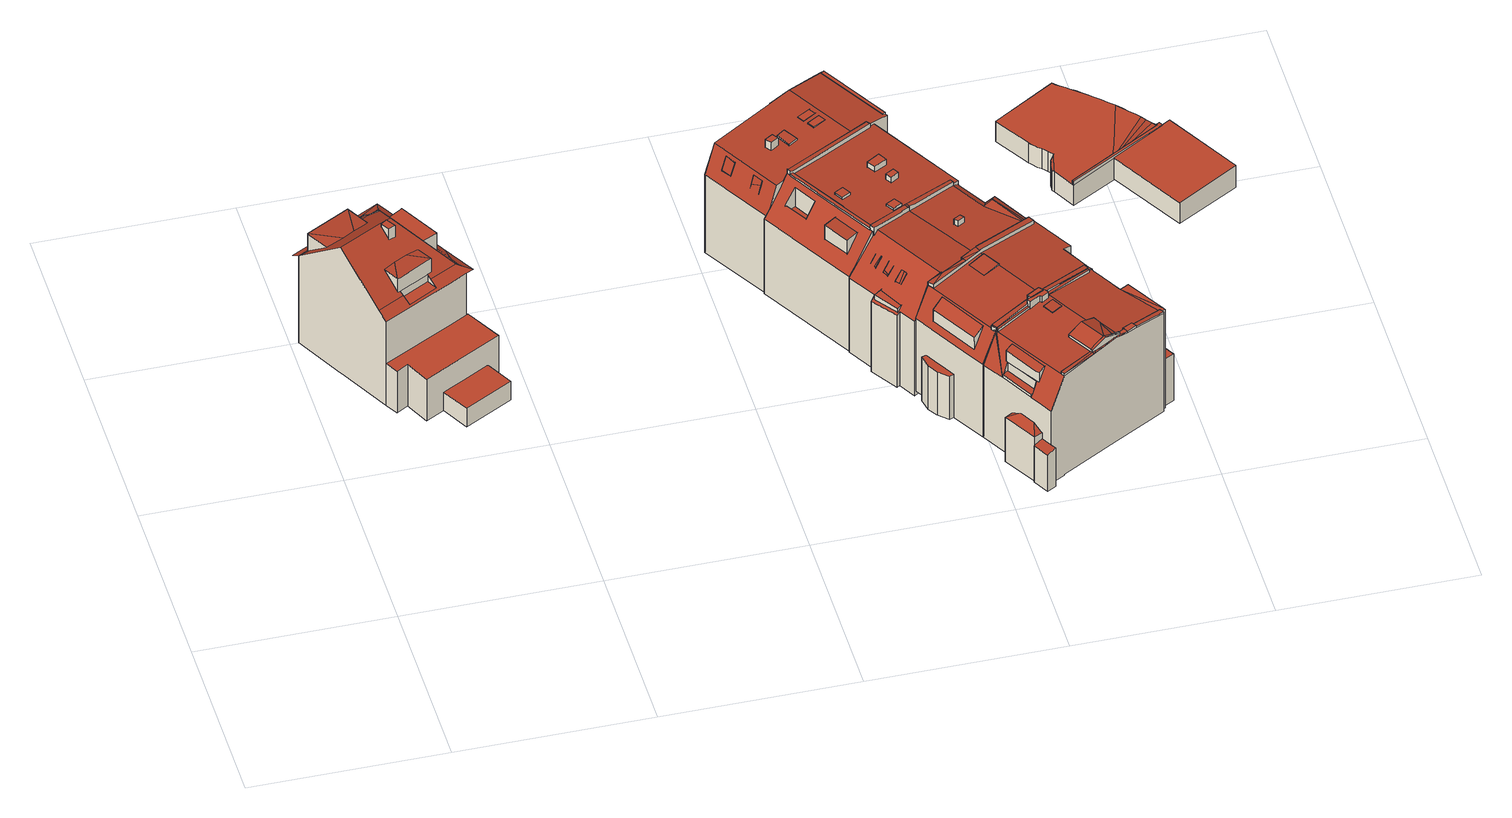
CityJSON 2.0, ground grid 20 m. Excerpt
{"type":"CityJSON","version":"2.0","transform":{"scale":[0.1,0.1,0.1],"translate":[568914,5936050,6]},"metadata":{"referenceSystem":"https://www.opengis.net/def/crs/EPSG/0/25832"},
"CityObjects":{
"building1":{"type":"Building","attributes":{"Grundfläche 2D":"181.828030","Grundhöhe NN":"6.200"},"children":["building1-1","building1-2","building1-3"],"geometry":[{"type":"MultiSurface","lod":"3","boundaries":[[[0,1,2,3]],[[4,1,0,5]],[[4,5,6]],[[7,8,9,10,11,12,13,14,15]],[[12,11,10,16,17]],[[18,19,17,16,10,6,5,0,3,7,15,20,21]],[[22,23,24,18,21,20,25,26,27,28,29,30,31,32,33,34,35]],[[36,37,38,39,24,23,40,41,28,27,42,43]],[[39,38,39,24]],[[44,45,24,39,38,12,17,46]],[[47,33,32,48,49,50]],[[32,31,48]],[[34,33,47]],[[24,45,44,46,17,19,18]],[[51,52,53,54]],[[55,56,57,58]],[[59,60,61,62,63,64,65,66]],[[3,2,1,8,7]],[[4,6,10,9]],[[9,8,1,4]],[[30,29,22,35,47,50,49,48]],[[34,47,35]],[[48,31,30]],[[54,53,67,68]],[[51,54,68,69]],[[52,51,69,70]],[[53,52,70,67]],[[55,58,71,72]],[[56,55,72,73]],[[57,56,73,74]],[[75,76,61,60]],[[64,63,77,78]],[[65,64,78,79]],[[66,65,79,80]],[[57,74,81,59,66,80,71,58]],[[60,59,81,75]],[[82,83,84,85,16,19,46,86,87,88]],[[86,39,89,87]],[[84,83,11]],[[11,83,90,14]],[[91,92,77,63,42,27,26,25,20,15,14,90,93]],[[61,36,43,42,63,62]],[[89,39,36,61,76]],[[70,69,68,67]],[[73,72,71,80,79,78,77,92,91,93,90,83,82,88,87,89,76,75,81,74]],[[85,84,11,12,17,16]],[[13,12,11,14]],[[38,37,36,39]],[[46,17,12,38,39,86]],[[46,19,17]],[[17,19,16]]],"semantics":{"surfaces":[{"type":"RoofSurface"},{"type":"WallSurface"},{"type":"GroundSurface"}],"values":[0,0,0,0,0,0,0,0,0,0,0,0,0,0,0,0,0,1,1,1,1,1,1,1,1,1,1,1,1,1,1,1,1,1,1,1,1,1,1,1,1,1,1,2,2,0,0,0,0,0,0]}}]},
"building1-1":{"type":"BuildingInstallation","parents":["building1"],"geometry":[{"type":"MultiSurface","lod":"3","boundaries":[[[94,95,96,97,98,99]],[[94,99,98,100,44]],[[101,97,96,95,45]],[[98,97,101,100]]],"semantics":{"surfaces":[{"type":"RoofSurface"},{"type":"WallSurface"}],"values":[0,1,1,1]}}]},
"building1-2":{"type":"BuildingInstallation","parents":["building1"],"geometry":[{"type":"MultiSurface","lod":"3","boundaries":[[[102,103,104,105]],[[105,104,106,107]],[[102,105,107,108]],[[103,102,108,109]],[[104,103,109,106]]],"semantics":{"surfaces":[{"type":"RoofSurface"},{"type":"WallSurface"}],"values":[0,1,1,1,1]}}]},
"building1-3":{"type":"BuildingInstallation","parents":["building1"],"geometry":[{"type":"MultiSurface","lod":"3","boundaries":[[[110,111,41,40,112]],[[111,29,28,41]],[[23,22,110,112,40]],[[29,111,110,22]]],"semantics":{"surfaces":[{"type":"RoofSurface"},{"type":"WallSurface"}],"values":[0,1,1,1]}}]},
"building2":{"type":"Building","attributes":{"Grundfläche 2D":"129.896473","Grundhöhe NN":"6.041"},"children":["building2-1","building2-2","building2-3","building2-4","building2-5","building2-6","building2-7"],"geometry":[{"type":"Solid","lod":"3","boundaries":[[[[113,114,115,116,117,118,119,120,121,122,123,124,125]],[[126,127,128,129,130,131,115,114,113]],[[132,133,129,128]],[[134,135,116,115,131,130,129,133,136,137]],[[117,116,135,138]],[[120,119,118,117,138,139]],[[123,122,121,120,139,140]],[[141,142,143,132,128,127,126,113,125,124,123,140,144]],[[133,132,143,136]],[[135,134,137,136,143,142,141,144,140,139,138]]]],"semantics":{"surfaces":[{"type":"RoofSurface"},{"type":"WallSurface"},{"type":"GroundSurface"}],"values":[[0,0,0,1,1,1,1,1,1,2]]}}]},
"building2-1":{"type":"BuildingInstallation","parents":["building2"],"geometry":[{"type":"MultiSurface","lod":"3","boundaries":[[[145,146,147,148]],[[149,150,146,145]],[[147,146,150]],[[149,145,148]]],"semantics":{"surfaces":[{"type":"RoofSurface"},{"type":"WallSurface"}],"values":[0,1,1,1]}}]},
"building2-2":{"type":"BuildingInstallation","parents":["building2"],"geometry":[{"type":"MultiSurface","lod":"3","boundaries":[[[151,152,153,154]],[[155,156,152,151]],[[156,153,152]],[[151,154,155]]],"semantics":{"surfaces":[{"type":"RoofSurface"},{"type":"WallSurface"}],"values":[0,1,1,1]}}]},
"building2-3":{"type":"BuildingInstallation","parents":["building2"],"geometry":[{"type":"MultiSurface","lod":"3","boundaries":[[[157,158,159,160]],[[161,162,160,159]],[[157,160,162,163]],[[163,164,158,157]],[[159,158,164,161]]],"semantics":{"surfaces":[{"type":"RoofSurface"},{"type":"WallSurface"}],"values":[0,1,1,1,1]}}]},
"building2-4":{"type":"BuildingInstallation","parents":["building2"],"geometry":[{"type":"MultiSurface","lod":"3","boundaries":[[[165,166,167,168]],[[169,121,168,167]],[[165,168,121,122]],[[122,170,166,165]],[[167,166,170,169]]],"semantics":{"surfaces":[{"type":"RoofSurface"},{"type":"WallSurface"}],"values":[0,1,1,1,1]}}]},
"building2-5":{"type":"BuildingInstallation","parents":["building2"],"geometry":[{"type":"MultiSurface","lod":"3","boundaries":[[[171,172,173,174]],[[172,171,175,176]],[[173,172,176,177]],[[174,173,177,178]],[[171,174,178,175]]],"semantics":{"surfaces":[{"type":"RoofSurface"},{"type":"WallSurface"}],"values":[0,1,1,1,1]}}]},
"building2-6":{"type":"BuildingInstallation","parents":["building2"],"geometry":[{"type":"MultiSurface","lod":"3","boundaries":[[[179,180,181,182]],[[182,181,183,184]],[[184,185,179,182]],[[180,179,185,186]],[[186,183,181,180]]],"semantics":{"surfaces":[{"type":"RoofSurface"},{"type":"WallSurface"}],"values":[0,1,1,1,1]}}]},
"building2-7":{"type":"BuildingInstallation","parents":["building2"],"geometry":[{"type":"MultiSurface","lod":"3","boundaries":[[[187,188,189,190]],[[190,189,191,192]],[[187,190,192,193]],[[188,187,193,194]],[[189,188,194,191]]],"semantics":{"surfaces":[{"type":"RoofSurface"},{"type":"WallSurface"}],"values":[0,1,1,1,1]}}]},
"building3":{"type":"Building","attributes":{"Grundfläche 2D":"181.229344","Grundhöhe NN":"6.438"},"children":["building3-1","building3-2","building3-3","building3-4","building3-5","building3-6","building3-7","building3-8"],"geometry":[{"type":"MultiSurface","lod":"3","boundaries":[[[195,196,197,198]],[[199,200,201,202,203,204,205,206,207]],[[208,209,210,211,212,213,214,215,216,217,218,219],[220,221,222,223,224,225]],[[226,227,228,229,230,231,232,233,234,235,236,219,218,217,216,215,214,213]],[[237,238,239,240]],[[241,203,197,196]],[[198,197,203,202]],[[201,195,198,202]],[[242,243,205,204,203,241,244,245]],[[206,205,243,246]],[[207,206,246,247]],[[211,210,248,249]],[[212,211,249,250]],[[213,212,250,251]],[[230,229,228,227,226,213,251,252]],[[231,230,252,253]],[[232,231,253,244,241,196]],[[201,200,240,239,233,232,196,195]],[[233,239,254,255,234]],[[235,234,255,256]],[[257,248,210,209,208,219,236,235,256,258]],[[240,200,199,237]],[[259,238,237,199,207,247]],[[239,238,259,254]],[[244,253,252,251,250,249,248,257,258,256,255,254,259,247,246,243,242,245]]],"semantics":{"surfaces":[{"type":"RoofSurface"},{"type":"WallSurface"},{"type":"GroundSurface"}],"values":[0,0,0,0,0,1,1,1,1,1,1,1,1,1,1,1,1,1,1,1,1,1,1,1,2]}}]},
"building3-1":{"type":"BuildingInstallation","parents":["building3"],"geometry":[{"type":"MultiSurface","lod":"3","boundaries":[[[260,261,262,263]],[[263,262,264,265]],[[260,263,265,266]],[[261,260,266,267]],[[262,261,267,264]]],"semantics":{"surfaces":[{"type":"RoofSurface"},{"type":"WallSurface"}],"values":[0,1,1,1,1]}}]},
"building3-2":{"type":"BuildingInstallation","parents":["building3"],"geometry":[{"type":"MultiSurface","lod":"3","boundaries":[[[268,269,270,271]],[[269,268,221,220]],[[224,270,269,220,225]],[[224,223,271,270]],[[221,268,271,223,222]]],"semantics":{"surfaces":[{"type":"RoofSurface"},{"type":"WallSurface"}],"values":[0,1,1,1,1]}}]},
"building3-3":{"type":"BuildingInstallation","parents":["building3"],"geometry":[{"type":"MultiSurface","lod":"3","boundaries":[[[272,273,274,275,276,277,278,279,280,281]],[[276,282,213,226,277]],[[226,283,278,277]],[[284,280,279,278,283,285]],[[218,286,281]],[[281,286,287,288,289,290,282,276,275,274,273,272]]],"semantics":{"surfaces":[{"type":"RoofSurface"},{"type":"WallSurface"}],"values":[0,1,1,1,1,1]}}]},
"building3-4":{"type":"BuildingInstallation","parents":["building3"],"geometry":[{"type":"MultiSurface","lod":"3","boundaries":[[[291,292,293,294,295,296,297]],[[298,299,300,295,294,293]],[[300,301,302,303,291,297,296,295]],[[303,304,292,291]],[[293,292,304,298]]],"semantics":{"surfaces":[{"type":"RoofSurface"},{"type":"WallSurface"}],"values":[0,1,1,1,1]}}]},
"building3-5":{"type":"BuildingInstallation","parents":["building3"],"geometry":[{"type":"MultiSurface","lod":"3","boundaries":[[[305,306,307,308]],[[308,307,309,310]],[[305,308,310,311]],[[311,312,306,305]],[[312,309,307,306]]],"semantics":{"surfaces":[{"type":"RoofSurface"},{"type":"WallSurface"}],"values":[0,1,1,1,1]}}]},
"building3-6":{"type":"BuildingInstallation","parents":["building3"],"geometry":[{"type":"MultiSurface","lod":"3","boundaries":[[[313,314,315,316]],[[316,315,317,318]],[[313,316,318,319]],[[314,313,319,320]],[[320,317,315,314]]],"semantics":{"surfaces":[{"type":"RoofSurface"},{"type":"WallSurface"}],"values":[0,1,1,1,1]}}]},
"building3-7":{"type":"BuildingInstallation","parents":["building3"],"geometry":[{"type":"MultiSurface","lod":"3","boundaries":[[[321,322,323,324,325,326,327]],[[218,281,321,327,219]],[[281,280,284,328,323,322,321]],[[328,234,235,324,323]],[[235,236,219,327,326,325,324]]],"semantics":{"surfaces":[{"type":"RoofSurface"},{"type":"WallSurface"}],"values":[0,1,1,1,1]}}]},
"building3-8":{"type":"BuildingInstallation","parents":["building3"],"geometry":[{"type":"MultiSurface","lod":"3","boundaries":[[[329,330,331,332]],[[330,329,333,334]],[[331,330,334]],[[329,332,333]]],"semantics":{"surfaces":[{"type":"RoofSurface"},{"type":"WallSurface"}],"values":[0,1,1,1]}}]},
"building4":{"type":"Building","attributes":{"Grundfläche 2D":"149.749864","Grundhöhe NN":"6.438"},"children":["building4-1","building4-2","building4-3","building4-4","building4-5","building4-6"],"geometry":[{"type":"Solid","lod":"3","boundaries":[[[[335,336,337,338,339,340]],[[341,229,342,343,344,345,346,347,348,349,350]],[[341,229,341,350]],[[340,339,338,351,229,341,350,352,353]],[[354,355,353]],[[353,355,340]],[[356,355,354,357,358,359]],[[356,335,340,355]],[[360,361,362,363,346,345,344,343,364,365,366,367,368,369]],[[370,371,372,373,374,375,376,377]],[[337,375,244,253,338]],[[351,338,253,252]],[[364,343,342,229,351,252,251]],[[365,364,251,250]],[[367,366,365,250,378]],[[368,367,378,379]],[[369,368,379,380]],[[360,369,380,381]],[[361,360,381,382]],[[362,361,382,383]],[[384,346,363,362,383,385]],[[347,346,384,386]],[[348,347,386,387]],[[349,348,387,388]],[[354,353,352,350,349,388,389]],[[357,390,391,371,358]],[[357,354,389,390]],[[359,358,371,370,356]],[[356,370,377,335]],[[337,336,335,377,376,375]],[[372,371,391,392]],[[373,372,392,242]],[[244,375,374,373,242,245]],[[386,384,385,383,382,381,380,379,378,250,251,252,253,244,245,242,392,391,390,389,388,387]]]],"semantics":{"surfaces":[{"type":"RoofSurface"},{"type":"WallSurface"},{"type":"GroundSurface"}],"values":[[0,0,0,0,0,0,0,0,0,0,1,1,1,1,1,1,1,1,1,1,1,1,1,1,1,1,1,1,1,1,1,1,1,2]]}}]},
"building4-1":{"type":"BuildingInstallation","parents":["building4"],"geometry":[{"type":"MultiSurface","lod":"3","boundaries":[[[393,394,395,396]],[[395,394,397,398]],[[396,395,398,399]],[[393,396,399,400]],[[394,393,400,397]]],"semantics":{"surfaces":[{"type":"RoofSurface"},{"type":"WallSurface"}],"values":[0,1,1,1,1]}}]},
"building4-2":{"type":"BuildingInstallation","parents":["building4"],"geometry":[{"type":"MultiSurface","lod":"3","boundaries":[[[401,402,403,404]],[[405,406,403,402]],[[404,403,406,407]],[[401,404,407,408]],[[408,405,402,401]]],"semantics":{"surfaces":[{"type":"RoofSurface"},{"type":"WallSurface"}],"values":[0,1,1,1,1]}}]},
"building4-3":{"type":"BuildingInstallation","parents":["building4"],"geometry":[{"type":"MultiSurface","lod":"3","boundaries":[[[409,410,411,412]],[[412,411,413,414]],[[409,412,414,415]],[[410,409,415,416]],[[411,410,416,413]]],"semantics":{"surfaces":[{"type":"RoofSurface"},{"type":"WallSurface"}],"values":[0,1,1,1,1]}}]},
"building4-4":{"type":"BuildingInstallation","parents":["building4"],"geometry":[{"type":"MultiSurface","lod":"3","boundaries":[[[417,418,419,420]],[[420,419,421,422]],[[417,420,422,423]],[[418,417,423,424]],[[419,418,424,421]]],"semantics":{"surfaces":[{"type":"RoofSurface"},{"type":"WallSurface"}],"values":[0,1,1,1,1]}}]},
"building4-5":{"type":"BuildingInstallation","parents":["building4"],"geometry":[{"type":"MultiSurface","lod":"3","boundaries":[[[425,426,427,428,429,430,431,432,433]],[[430,434,435,431]],[[436,437,438,439,435,434]],[[364,365,440,426,425,433]],[[441,442,341,434,430,429,428,427,426,440,345]],[[339,437,436,434,341,443]],[[351,439,438,437,339,338]],[[432,431,435,439,351,229,342,343,364,433]]],"semantics":{"surfaces":[{"type":"RoofSurface"},{"type":"WallSurface"}],"values":[0,0,0,1,1,1,1,1]}}]},
"building4-6":{"type":"BuildingInstallation","parents":["building4"],"geometry":[{"type":"MultiSurface","lod":"3","boundaries":[[[444,445,446,447]],[[445,444,448,449]],[[449,446,445]],[[448,444,447]]],"semantics":{"surfaces":[{"type":"RoofSurface"},{"type":"WallSurface"}],"values":[0,1,1,1]}}]},
"building5":{"type":"Building","attributes":{"Grundfläche 2D":"156.508941","Grundhöhe NN":"6.939"},"children":["building5-1","building5-2","building5-3","building5-4","building5-5","building5-6"],"geometry":[{"type":"Solid","lod":"3","boundaries":[[[[450,451,452,453,454,455,456,457,458,459,460,461,462,463,464,465,466]],[[467,461,460,459,458,457,456,468,469,470,471,472,473,474,475,474,476,477,478,479,480]],[[474,473,474,475]],[[481,482,483,477,476,474,473,484,485]],[[486,487,488,489,490,491]],[[492,493,494,495,496,497]],[[498,499,500,501,502,503]],[[488,487,504,505]],[[498,489,488,505,506,499]],[[489,498,503,490]],[[492,497,507,508]],[[493,492,508,509]],[[494,493,509,510]],[[495,494,510,511]],[[496,495,511,512]],[[500,499,506,513]],[[501,500,513,514]],[[502,501,514,515]],[[450,466,487,486,451]],[[451,486,491,452]],[[503,502,453,452,491,490]],[[453,502,515,516,454]],[[455,454,516,517]],[[518,469,468,456,455,517,519]],[[470,469,518,520]],[[471,470,520,521]],[[472,471,521,522]],[[484,473,472,522,523]],[[496,512,524,481,485,484,523,507,497]],[[465,464,463,462,461,467,480,479,478,477,483,482,481,524,525,526,527,528,529,530,504,487,466]],[[507,523,522,521,520,518,519,517,516,515,514,513,506,505,504,530,529,528,527,526,525,524,512,511,510,509,508]]]],"semantics":{"surfaces":[{"type":"RoofSurface"},{"type":"WallSurface"},{"type":"GroundSurface"}],"values":[[0,0,0,0,0,0,0,1,1,1,1,1,1,1,1,1,1,1,1,1,1,1,1,1,1,1,1,1,1,1,2]]}}]},
"building5-1":{"type":"BuildingInstallation","parents":["building5"],"geometry":[{"type":"MultiSurface","lod":"3","boundaries":[[[531,532,533,534,535]],[[535,536,537,538,531]],[[539,531,538]],[[535,534,533,540,475]],[[535,475,476,536]],[[476,541,537,536]],[[483,539,538,537,541,542]],[[483,477,478,479,532,531,539]]],"semantics":{"surfaces":[{"type":"RoofSurface"},{"type":"WallSurface"}],"values":[0,0,0,1,1,1,1,1]}}]},
"building5-2":{"type":"BuildingInstallation","parents":["building5"],"geometry":[{"type":"MultiSurface","lod":"3","boundaries":[[[543,544,545,546]],[[547,543,546]],[[548,544,543,547,549]],[[548,545,544]]],"semantics":{"surfaces":[{"type":"RoofSurface"},{"type":"WallSurface"}],"values":[0,1,1,1]}}]},
"building5-3":{"type":"BuildingInstallation","parents":["building5"],"geometry":[{"type":"MultiSurface","lod":"3","boundaries":[[[550,551,552,553]],[[552,458,553]],[[459,551,550]],[[459,458,552,551]]],"semantics":{"surfaces":[{"type":"RoofSurface"},{"type":"WallSurface"}],"values":[0,1,1,1]}}]},
"building5-4":{"type":"BuildingInstallation","parents":["building5"],"geometry":[{"type":"MultiSurface","lod":"3","boundaries":[[[554,555,556,557,558,559]],[[560,561,562,563,557,556,555]],[[540,533,558,557,563]],[[533,532,559,558]],[[532,479,480,467,560,555,554,559]]],"semantics":{"surfaces":[{"type":"RoofSurface"},{"type":"WallSurface"}],"values":[0,1,1,1,1]}}]},
"building5-5":{"type":"BuildingInstallation","parents":["building5"],"geometry":[{"type":"MultiSurface","lod":"3","boundaries":[[[564,565,566]],[[565,567,566]],[[568,569,564]],[[569,565,564]],[[570,571,572,573,574,568]],[[568,574,575,569]],[[576,567,565]],[[564,566,474,457,577,571,570,568]],[[577,454,455,572,571]],[[572,455,456,468,469,575,574,573]],[[469,470,569,575]],[[470,471,565,569]],[[471,472,576,565]],[[472,473,567,576]],[[473,474,566,567]]],"semantics":{"surfaces":[{"type":"RoofSurface"},{"type":"WallSurface"}],"values":[0,0,0,0,0,0,0,1,1,1,1,1,1,1,1]}}]},
"building5-6":{"type":"BuildingInstallation","parents":["building5"],"geometry":[{"type":"MultiSurface","lod":"3","boundaries":[[[578,579,580,581,561,560,582,583,584,585]],[[560,467,461,462,463,464,585,584,583,582]],[[578,585,464,586]],[[587,460,562,561,581,580,579,578,586,588]]],"semantics":{"surfaces":[{"type":"RoofSurface"},{"type":"WallSurface"}],"values":[0,1,1,1]}}]},
"building6":{"type":"Building","attributes":{"Grundfläche 2D":"155.217686","Grundhöhe NN":"6.868"},"children":["building6-1","building6-2","building6-3","building6-4","building6-5","building6-6","building6-7","building6-8","building6-9","building6-10"],"geometry":[{"type":"MultiSurface","lod":"3","boundaries":[[[589,590,591]],[[591,592,589]],[[591,593,594,592]],[[595,592,594,596,597,598]],[[599,461,467,600,601,602,603,604,605,606,607,608,609,610,611,612,613,614,615,616]],[[609,608,617,618,619]],[[620,621,622,618,617,623]],[[624,625,465,464,463,462,626,616,615,614,627,628,629,630,631,621,620,632,633,634,635]],[[635,634,636,637,624]],[[638,624,637]],[[461,616,626,462]],[[639,616,461]],[[639,461,599,616]],[[640,606,605,604,603,641,642,643,644,645,646,647,648]],[[483,641,603]],[[649,650,641,483]],[[651,652,653]],[[654,655,656]],[[656,655,652,651]],[[657,658,659,660,661,662]],[[663,664,665,666,667,487,668,669,670]],[[659,658,671,672]],[[610,609,619,618,622,673,674,675,676,677,678,679,680,681,682,683]],[[684,675,674,685]],[[684,685,630,629,590]],[[627,593,591,590,629,628]],[[594,593,627,614,613,596]],[[612,686,682,681,598,597,596,613]],[[651,653,687,688]],[[651,688,689,661,656]],[[656,661,660,654]],[[690,691,633,632,620,623,617,608,607,606,640,648,659,672,692,693]],[[634,633,691,694]],[[636,634,694,695]],[[670,638,637,636,695,696,663]],[[638,670,669,624]],[[625,624,669,668,465]],[[527,697,698,526,525,524,650,649,483,603,602,601,600,467,461,462,463,464,465,668,530,529,528]],[[652,655,654,660,659,648,647,646,641,650,524,687,653]],[[662,661,689,699]],[[657,662,699,700]],[[658,657,700,671]],[[664,663,696,701]],[[665,664,701,702]],[[666,665,702,703]],[[667,666,703,704]],[[530,668,487,667,704,504]],[[704,703,702,701,696,695,694,691,690,693,692,672,671,700,699,689,688,687,524,525,526,698,697,527,528,529,530,504]]],"semantics":{"surfaces":[{"type":"RoofSurface"},{"type":"WallSurface"},{"type":"GroundSurface"}],"values":[0,0,0,0,0,0,0,0,0,0,0,0,0,0,0,0,0,0,0,0,0,1,1,1,1,1,1,1,1,1,1,1,1,1,1,1,1,1,1,1,1,1,1,1,1,1,1,2]}}]},
"building6-1":{"type":"BuildingInstallation","parents":["building6"],"geometry":[{"type":"MultiSurface","lod":"3","boundaries":[[[705,706,707,708]],[[705,708,709,710]],[[706,705,710,711]],[[707,706,711,712]],[[708,707,712,709]]],"semantics":{"surfaces":[{"type":"RoofSurface"},{"type":"WallSurface"}],"values":[0,1,1,1,1]}}]},
"building6-2":{"type":"BuildingInstallation","parents":["building6"],"geometry":[{"type":"MultiSurface","lod":"3","boundaries":[[[713,714,715,716,717,718]],[[632,719,715,714,620]],[[716,715,719,720,721,722]],[[723,718,717,716,722,724]],[[723,725,713,718]]],"semantics":{"surfaces":[{"type":"RoofSurface"},{"type":"WallSurface"}],"values":[0,1,1,1,1]}}]},
"building6-3":{"type":"BuildingInstallation","parents":["building6"],"geometry":[{"type":"MultiSurface","lod":"3","boundaries":[[[726,727,728,729,730]],[[727,731,732,733,734,735,736,737,738,739,728]],[[677,676,675,735,734,733,732,731,727,726,681,680,679,678]],[[675,684,736,735]],[[737,736,684,590,589,592,595,598,730,729,728,739,738]],[[598,681,726,730]]],"semantics":{"surfaces":[{"type":"RoofSurface"},{"type":"WallSurface"}],"values":[0,0,1,1,1,1]}}]},
"building6-4":{"type":"BuildingInstallation","parents":["building6"],"geometry":[{"type":"MultiSurface","lod":"3","boundaries":[[[740,741,742,743,744,745,746,747]],[[740,747,748,749,750,751]],[[741,740,751,752]],[[742,741,752,753]],[[754,743,742,753]],[[599,755,756,757,746,745,744,743,754]],[[746,757,461,467,600,601,602,748,747]]],"semantics":{"surfaces":[{"type":"RoofSurface"},{"type":"WallSurface"}],"values":[0,1,1,1,1,1,1]}}]},
"building6-5":{"type":"BuildingInstallation","parents":["building6"],"geometry":[{"type":"MultiSurface","lod":"3","boundaries":[[[758,759,760,761,762,763]],[[764,758,763]],[[764,643,644,765,761,760,759,758]],[[762,761,765]]],"semantics":{"surfaces":[{"type":"RoofSurface"},{"type":"WallSurface"}],"values":[0,1,1,1]}}]},
"building6-6":{"type":"BuildingInstallation","parents":["building6"],"geometry":[{"type":"MultiSurface","lod":"3","boundaries":[[[756,755,766,767,768,769,770,757]],[[462,461,757,770,463]],[[755,599,639,626,771,769,768,767,766]],[[771,463,770,769]]],"semantics":{"surfaces":[{"type":"RoofSurface"},{"type":"WallSurface"}],"values":[0,1,1,1]}}]},
"building6-7":{"type":"BuildingInstallation","parents":["building6"],"geometry":[{"type":"MultiSurface","lod":"3","boundaries":[[[772,749,748,773]],[[773,748,602,603]],[[604,772,773,603]],[[749,772,604,750]]],"semantics":{"surfaces":[{"type":"RoofSurface"},{"type":"WallSurface"}],"values":[0,1,1,1]}}]},
"building6-8":{"type":"BuildingInstallation","parents":["building6"],"geometry":[{"type":"MultiSurface","lod":"3","boundaries":[[[720,719,774,775,776]],[[774,719,632,633]],[[633,634,635,776,775,774]],[[777,720,776,635]],[[777,721,720]]],"semantics":{"surfaces":[{"type":"RoofSurface"},{"type":"WallSurface"}],"values":[0,1,1,1,1]}}]},
"building6-9":{"type":"BuildingInstallation","parents":["building6"],"geometry":[{"type":"MultiSurface","lod":"3","boundaries":[[[778,642,779,780,645,781]],[[643,778,781,644]],[[643,642,778]],[[644,781,645]],[[779,642,641]],[[641,646,780,779]],[[645,780,646]]],"semantics":{"surfaces":[{"type":"RoofSurface"},{"type":"WallSurface"}],"values":[0,1,1,1,1,1,1]}}]},
"building6-10":{"type":"BuildingInstallation","parents":["building6"],"geometry":[{"type":"MultiSurface","lod":"3","boundaries":[[[713,782,685,674,714]],[[674,623,714]],[[673,622,623,674]],[[618,617,622]],[[617,623,622]],[[618,619,617]],[[683,783,610]],[[682,784,683]],[[783,683,607]],[[683,784,607]],[[682,686,785,786]],[[786,784,682]],[[782,713,725,787]],[[787,630,685,782]],[[785,686,612,605]],[[786,785,605,606]],[[606,607,784,786]],[[617,623,620,714,623]]],"semantics":{"surfaces":[{"type":"RoofSurface"},{"type":"WallSurface"}],"values":[0,0,0,0,0,0,0,0,0,0,0,0,1,1,1,1,1,1]}}]},
"building7":{"type":"Building","attributes":{"Grundfläche 2D":"109.859105","Grundhöhe NN":"6.694"},"children":["building7-1"],"geometry":[{"type":"Solid","lod":"3","boundaries":[[[[788,789,790]],[[791,792,793,794,795,796,797,798,799,800,801,802,803,804,805,806,807,808,789,788,809,810,811,812,813,814,815,816]],[[816,815,817,818,819,820,821,822,823,824]],[[825,826,827,828,793]],[[829,793,828,827]],[[830,793,829,831]],[[832,833,834,795,794,793,830,831]],[[835,836,825]],[[826,825,836,827]],[[837,836,835]],[[838,839,811,810,809,788,790,840,841]],[[842,813,812,811,839,843]],[[844,815,814,813,842,845]],[[790,789,808,846,847,840]],[[817,815,844,848]],[[818,817,848,849]],[[819,818,849,850]],[[820,819,850,851]],[[821,820,851,852]],[[822,821,852,853]],[[823,822,853,854]],[[824,823,854,855]],[[816,824,855,856]],[[792,791,816,856,857]],[[835,825,793,792,857,858]],[[837,835,858,859]],[[836,837,859,860]],[[827,836,860,861]],[[829,827,861,862]],[[831,829,862,863]],[[832,831,863,864]],[[865,834,833,832,864,866]],[[795,834,865,867]],[[796,795,867,868]],[[797,796,868,869]],[[870,871,872,802,801,800,799,798,797,869,873]],[[803,802,872,874]],[[875,876,806,805,804,803,874,877]],[[807,806,876,878]],[[808,807,878,846]],[[871,870,873,869,868,867,865,866,864,863,862,861,860,859,858,857,856,855,854,853,852,851,850,849,848,844,845,842,843,839,838,841,840,847,846,878,876,875,877,874,872]]]],"semantics":{"surfaces":[{"type":"RoofSurface"},{"type":"WallSurface"},{"type":"GroundSurface"}],"values":[[0,0,0,0,0,0,0,0,0,0,1,1,1,1,1,1,1,1,1,1,1,1,1,1,1,1,1,1,1,1,1,1,1,1,1,1,1,1,1,1,2]]}}]},
"building7-1":{"type":"BuildingInstallation","parents":["building7"],"geometry":[{"type":"MultiSurface","lod":"3","boundaries":[[[879,880,881,882,883,884,885,886,887,888,889,890]],[[835,837,879,890]],[[879,837,836,826,891,881,880]],[[891,892,882,881]],[[830,893,894,794,895,896,791,888,887,886,885,884,883,882,892,828]],[[889,888,791,792]],[[792,793,825,835,890,889]]],"semantics":{"surfaces":[{"type":"RoofSurface"},{"type":"WallSurface"}],"values":[0,1,1,1,1,1,1]}}]},
"building8":{"type":"Building","attributes":{"Grundfläche 2D":"65.737990","Grundhöhe NN":"6.859"},"geometry":[{"type":"Solid","lod":"3","boundaries":[[[[897,898,899,900]],[[897,900,901,902]],[[898,897,902,903]],[[899,898,903,904]],[[900,899,904,901]],[[903,902,901,904]]]],"semantics":{"surfaces":[{"type":"RoofSurface"},{"type":"WallSurface"},{"type":"GroundSurface"}],"values":[[0,1,1,1,1,2]]}}]}
},
"vertices":[
[48,386,134],[18,403,132],[19,400,132],[30,379,132],[63,427,132],[60,393,134],[76,403,132],[19,400,113],[18,403,111],[63,427,111],[65,424,113],[67,429,111],[99,456,106],[4,405,106],[8,398,110],[9,395,113],[87,436,113],[96,440,113],[91,375,159],[95,432,119],[35,346,159],[79,369,159],[117,336,116],[119,332,113],[147,347,113],[36,346,158],[36,345,158],[60,301,113],[88,316,113],[86,319,116],[83,318,116],[74,334,133],[86,341,134],[99,348,134],[112,354,133],[121,338,116],[155,339,106],[157,340,106],[163,343,106],[151,346,111],[123,325,107],[92,308,107],[65,291,106],[137,329,106],[111,413,113],[134,371,113],[102,428,113],[121,338,133],[83,318,133],[86,319,133],[117,336,133],[143,389,51],[136,391,51],[152,363,51],[153,371,51],[130,242,25],[180,269,25],[165,297,25],[115,270,25],[177,303,54],[157,340,54],[155,339,54],[137,329,54],[65,291,54],[72,278,54],[84,285,54],[96,260,54],[152,363,2],[153,371,2],[143,389,2],[136,391,2],[115,270,2],[130,242,2],[180,269,2],[165,297,2],[157,340,2],[155,339,2],[65,291,2],[72,278,2],[84,285,2],[96,260,2],[177,303,2],[85,436,2],[82,438,2],[82,438,111],[85,436,112],[110,425,110],[110,425,2],[87,436,2],[151,346,2],[8,398,2],[36,346,2],[36,345,2],[35,346,2],
[97,405,133],[120,364,133],[134,371,133],[135,372,133],[112,414,133],[111,413,133],[112,414,112],[135,372,112],
[86,371,161],[80,367,161],[85,358,161],[92,361,161],[85,358,147],[92,361,147],[86,371,157],[80,367,157],
[117,336,107],[86,319,107],[119,332,107],
[506,483,135],[522,455,135],[548,410,135],[564,419,134],[565,417,134],[572,421,133],[579,425,132],[587,429,131],[586,431,131],[545,503,131],[544,504,131],[543,504,131],[536,500,132],[484,470,134],[483,469,134],[421,434,129],[462,361,129],[474,368,130],[477,369,130],[410,428,97],[452,355,97],[477,369,0],[564,419,0],[452,355,0],[474,368,0],[565,417,0],[587,429,0],[544,504,0],[484,470,0],[483,469,0],[410,428,0],[543,504,0],
[511,433,135],[515,426,135],[528,433,135],[524,441,135],[511,433,134],[515,426,134],
[504,444,135],[508,437,135],[522,445,135],[518,452,135],[504,444,134],[508,437,134],
[477,413,141],[473,419,141],[465,414,141],[469,408,141],[465,414,131],[469,408,131],[477,413,131],[473,419,131],
[545,503,133],[542,501,133],[583,430,133],[586,431,133],[583,430,132],[542,501,132],
[429,405,111],[434,407,125],[428,418,125],[423,415,111],[429,405,110],[434,407,124],[428,418,124],[423,415,110],
[448,373,111],[452,375,125],[446,385,125],[442,383,111],[446,385,124],[442,383,110],[448,373,110],[452,375,124],
[496,414,135],[487,429,135],[479,424,134],[487,409,134],[479,424,132],[487,409,132],[496,414,133],[487,429,133],
[601,368,50],[628,322,50],[647,333,41],[621,379,41],[603,384,20],[595,379,20],[601,368,20],[621,379,20],[647,333,20],[648,333,20],[650,335,20],[616,396,20],[601,387,20],[462,361,117],[452,355,102],[448,353,97],[505,253,97],[531,267,136],[529,270,136],[524,280,136],[509,306,136],[495,331,136],[481,355,136],[476,364,136],[474,368,136],[491,329,130],[481,323,115],[468,346,115],[467,347,115],[478,353,130],[488,335,130],[532,272,135],[533,272,135],[568,292,134],[570,293,134],[620,321,132],[622,318,132],[628,322,131],[572,421,131],[565,417,132],[564,419,132],[477,369,135],[603,384,104],[579,425,104],[572,421,104],[595,379,104],[628,322,20],[648,333,4],[650,335,4],[628,322,4],[647,333,4],[616,396,4],[601,387,4],[448,353,4],[505,253,4],[531,267,4],[529,270,4],[620,321,4],[622,318,4],[572,421,4],[565,417,4],[564,419,4],[474,368,4],[477,369,4],[579,425,4],
[571,344,140],[562,339,140],[566,333,140],[574,338,140],[566,333,133],[574,338,133],[571,344,133],[562,339,133],
[481,323,106],[491,329,106],[478,353,106],[467,347,106],
[480,356,138],[481,355,138],[494,332,138],[494,331,138],[529,270,138],[532,272,138],[513,305,138],[512,307,138],[479,365,138],[476,364,138],[529,270,135],[513,305,135],[479,365,135],[512,307,135],[476,364,135],[480,356,135],[481,355,135],[494,332,135],[494,331,135],
[567,298,137],[562,306,137],[553,301,137],[556,296,137],[558,293,137],[560,294,137],[561,295,137],[553,301,134],[556,296,134],[558,293,134],[560,294,134],[561,295,134],[567,298,134],[562,306,134],
[524,324,138],[519,333,138],[510,328,138],[515,319,138],[510,328,135],[515,319,135],[524,324,135],[519,333,135],
[568,359,140],[563,368,140],[550,360,140],[555,352,140],[550,360,133],[555,352,133],[568,359,133],[563,368,133],
[476,364,141],[479,365,140],[567,415,137],[564,419,137],[548,410,137],[477,369,140],[474,368,141],[567,415,132],
[492,296,128],[507,270,128],[520,278,129],[505,304,129],[492,296,110],[507,270,110],
[646,290,127],[628,320,127],[628,322,127],[622,318,131],[622,317,131],[642,281,131],[572,289,134],[561,288,135],[533,272,137],[535,269,137],[536,268,137],[578,193,137],[579,192,137],[602,204,135],[601,206,135],[617,215,134],[620,321,131],[618,216,134],[675,248,131],[678,250,129],[653,288,131],[657,296,127],[679,248,129],[682,250,127],[681,252,127],[535,192,94],[538,194,97],[548,176,97],[549,177,99],[529,270,132],[531,267,132],[505,253,98],[504,252,97],[521,222,97],[517,220,92],[657,296,21],[682,250,21],[692,255,21],[648,333,21],[647,333,21],[628,322,21],[628,320,21],[646,290,21],[504,252,4],[521,222,4],[517,220,4],[535,192,4],[538,194,4],[548,176,4],[578,193,4],[549,177,4],[579,192,4],[602,204,4],[601,206,4],[678,250,4],[679,248,4],[682,250,4],[692,255,4],
[535,227,114],[543,231,123],[539,237,123],[532,233,114],[543,231,122],[539,237,122],[532,233,113],[535,227,113],
[527,241,114],[534,245,123],[531,252,123],[524,248,114],[534,245,122],[531,252,122],[524,248,113],[527,241,113],
[544,212,114],[551,216,123],[547,222,123],[540,218,114],[547,222,122],[540,218,113],[544,212,113],[551,216,122],
[615,265,140],[608,261,140],[611,257,140],[618,261,140],[611,257,133],[618,261,133],[615,265,133],[608,261,133],
[531,267,142],[532,266,142],[536,268,141],[563,283,140],[564,284,140],[571,287,140],[568,292,140],[561,288,140],[529,270,142],[572,289,140],[570,293,140],[578,292,139],[622,317,135],[622,318,135],[620,321,135],[532,266,132],[563,283,135],[564,284,135],[578,292,134],
[520,219,100],[536,194,100],[541,197,102],[528,222,103],[520,219,93],[536,194,96],
[715,172,132],[699,202,132],[707,206,131],[682,250,131],[679,248,132],[678,250,132],[618,216,138],[621,210,138],[623,207,138],[633,189,138],[660,141,138],[663,137,138],[666,139,138],[713,165,133],[713,166,133],[717,168,132],[718,168,132],[662,136,138],[617,215,138],[601,206,137],[602,204,137],[579,192,134],[578,193,134],[563,185,132],[567,179,132],[606,111,133],[606,110,132],[608,106,132],[609,106,133],[648,129,137],[656,133,138],[594,98,100],[594,98,101],[608,106,131],[549,177,100],[586,111,100],[699,202,67],[718,168,67],[735,178,67],[712,218,67],[703,214,67],[707,206,67],[551,163,63],[554,149,63],[560,139,63],[570,130,63],[574,132,63],[556,165,63],[712,218,64],[714,215,64],[728,223,62],[705,263,62],[682,250,66],[703,214,66],[718,168,9],[735,178,9],[714,215,9],[556,165,9],[551,163,9],[554,149,9],[560,139,9],[570,130,9],[574,132,9],[728,223,9],[705,263,9],[682,250,9],[679,248,9],[678,250,9],[601,206,9],[618,216,9],[602,204,9],[579,192,9],[578,193,9],[549,177,9],[594,98,9],[608,106,9],[609,106,9],[663,137,9],[713,165,9],[713,166,9],[717,168,9],
[609,106,136],[648,129,140],[646,133,140],[642,131,140],[606,111,136],[606,110,136],[605,110,136],[607,106,136],[608,106,136],[646,133,137],[605,110,131],[607,106,131],
[562,161,122],[589,113,122],[599,118,130],[572,167,130],[562,161,107],[589,113,107],[577,134,107],
[616,179,137],[633,189,139],[623,207,139],[606,197,137],
[656,133,145],[662,136,145],[660,140,145],[659,141,145],[646,133,145],[648,129,145],[662,136,142],[660,140,142],[660,140,138],[659,141,138],
[604,200,140],[579,192,138],[567,179,137],[563,185,136],[620,209,142],[602,204,140],[621,210,142],[681,244,136],[678,250,136],[618,216,142],[617,215,142],[601,206,140],[578,193,138],[681,244,132],
[711,170,137],[664,143,141],[661,141,141],[660,141,141],[663,137,141],[666,139,141],[713,165,137],[713,166,137],[711,170,133],[661,141,138],[664,143,138],
[710,63,142],[715,66,139],[704,85,139],[701,58,145],[700,93,139],[686,84,145],[688,50,139],[671,76,139],[686,50,139],[686,49,139],[665,135,138],[656,133,137],[648,129,136],[644,127,136],[609,106,132],[610,104,132],[652,31,132],[654,27,132],[702,54,137],[711,59,138],[710,61,138],[709,60,138],[687,48,136],[686,50,136],[671,76,136],[694,89,138],[678,118,138],[669,134,138],[714,61,138],[711,62,138],[711,61,138],[726,67,136],[717,65,137],[713,62,138],[717,62,138],[736,133,132],[718,165,132],[668,136,138],[700,93,137],[704,85,137],[715,66,137],[717,67,137],[718,65,137],[736,73,135],[767,90,132],[765,93,132],[764,94,132],[770,95,132],[769,97,132],[745,138,132],[666,135,138],[654,26,132],[607,76,99],[609,77,103],[613,80,114],[632,46,114],[628,43,103],[626,42,99],[633,29,99],[639,18,99],[608,106,130],[594,98,99],[605,59,64],[619,55,70],[613,64,64],[633,29,64],[628,39,70],[625,25,64],[633,8,54],[642,13,57],[639,18,57],[633,29,57],[625,25,54],[624,24,54],[769,97,67],[780,103,67],[758,144,67],[756,142,67],[736,178,67],[717,168,67],[736,133,67],[745,138,67],[642,13,9],[639,18,9],[717,65,138],[718,65,138],[718,65,139],[717,65,139],[713,62,141],[711,62,141],[710,61,142],[702,56,145],[687,48,139],[687,48,137],[691,50,137],[717,67,139],[717,67,138],[686,50,137],[613,64,9],[605,59,9],[625,25,9],[714,61,9],[767,90,9],[654,26,9],[654,27,9],[765,93,9],[770,95,9],[769,97,9],[656,133,9],[648,129,9],[624,24,9],[633,8,9],[780,103,9],[758,144,9],[756,142,9],[736,178,9],
[659,122,138],[665,111,138],[675,117,139],[669,128,139],[669,128,138],[659,122,137],[665,111,137],[675,117,138],
[724,72,138],[726,67,138],[736,73,138],[733,78,138],[729,76,138],[723,73,138],[736,73,137],[734,77,137],[734,77,135],[733,78,135],[723,73,136],[729,76,136],[724,72,136],
[687,48,140],[702,56,146],[701,58,146],[690,52,142],[686,49,140],[710,61,143],[711,62,143],[713,62,142],[717,65,141],[718,65,140],[717,67,140],[715,66,141],[709,62,143],[702,58,146],
[646,123,145],[657,130,145],[659,128,145],[666,132,145],[665,135,145],[664,136,145],[663,137,145],[644,127,145],[644,127,138],[646,124,138],[646,124,136],[646,123,136],[657,130,137],[659,128,137],[666,132,138],[665,135,140],[664,136,140],[663,137,140],
[612,82,127],[613,80,127],[632,46,127],[634,44,127],[641,48,130],[619,86,130],[612,82,114],[634,44,114],
[666,135,140],[666,136,140],[668,136,139],[714,163,136],[713,165,136],[714,163,133],
[610,104,135],[609,106,135],
[767,90,134],[765,93,134],[764,94,134],[736,79,135],
[613,80,103],[607,76,103],[626,42,103],[632,46,103],
[717,68,138],[703,54,137],[688,46,136],[652,31,135],[654,27,135],[717,68,137],
[736,464,32],[734,467,32],[734,466,32],[759,399,32],[760,397,32],[805,423,33],[806,426,33],[826,496,34],[820,501,34],[815,507,34],[809,512,34],[805,516,34],[800,520,34],[795,525,34],[790,529,34],[787,532,34],[784,534,34],[781,536,34],[779,538,34],[776,541,34],[712,504,32],[739,461,32],[741,458,32],[744,456,32],[747,453,32],[749,450,32],[751,447,32],[753,445,32],[747,421,32],[750,440,32],[748,437,32],[748,435,32],[747,433,32],[746,430,32],[746,428,32],[746,425,32],[746,423,32],[857,452,35],[856,456,35],[853,462,34],[817,432,34],[849,468,34],[809,428,34],[845,473,34],[841,479,34],[836,484,34],[831,490,34],[861,454,35],[857,457,35],[859,458,35],[741,458,7],[744,456,7],[734,466,7],[736,464,7],[749,450,7],[747,453,7],[753,445,7],[751,447,7],[712,504,7],[734,467,7],[750,440,7],[748,437,7],[748,435,7],[747,433,7],[746,430,7],[746,428,7],[746,425,7],[746,423,7],[747,421,7],[760,397,7],[861,454,7],[859,458,7],[857,457,7],[853,462,7],[849,468,7],[845,473,7],[841,479,7],[831,490,7],[836,484,7],[826,496,7],[820,501,7],[815,507,7],[800,520,7],[795,525,7],[790,529,7],[805,516,7],[787,532,7],[781,536,7],[779,538,7],[784,534,7],[776,541,7],
[859,458,37],[857,457,37],[855,456,37],[856,455,37],[808,427,37],[807,427,37],[806,426,37],[802,424,37],[800,423,37],[759,399,37],[760,397,37],[861,454,37],[855,456,35],[856,455,35],[808,427,34],[807,427,34],[802,424,33],[800,423,33],
[849,345,35],[913,381,37],[869,459,37],[805,423,35],[805,423,9],[849,345,9],[913,381,9],[869,459,9]
]}
